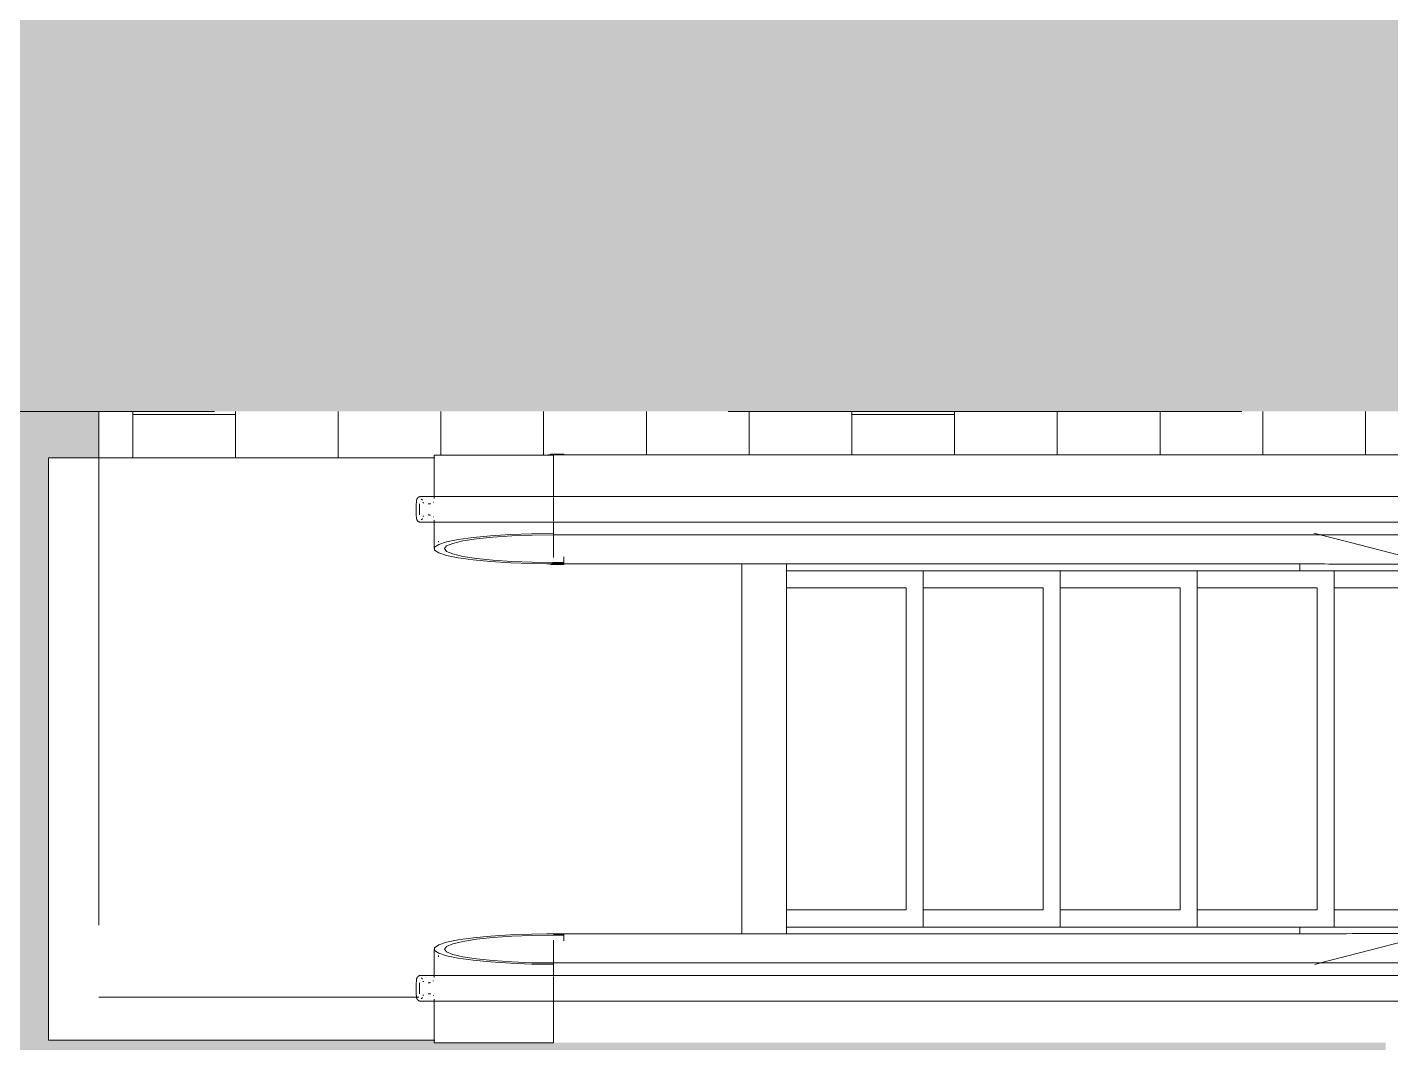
# Model space of a CAD drawing. Header units: metres. Extents: x -201 to 705, y -63 to 42.
# Drawn here: x 380.778 to 384.759, y -16.633 to -13.669 of the extents above; entities that cross this region are included whole.
import ezdxf

# ---------------------------------------------------------------- set-up
doc = ezdxf.new("R2010")
doc.units = ezdxf.units.M
doc.linetypes.add('Dash', pattern=[3, 1.5, -1.5])
for name, color, linetype, lineweight in [('A_AREA', 7, 'Continuous', 9), ('A_HATCH', 7, 'Continuous', 9), ('A_RC', 7, 'Continuous', 9), ('G-PLANOTM', 7, 'Continuous', 9)]:
    doc.layers.add(name, color=color, linetype=linetype, lineweight=lineweight)

# ---------------------------------------------------------------- blocks, each defined once
blk = doc.blocks.new('D1010_30_Yürüyen Merdiven_1802mm - 4 Basamak - 18_02m - Yürüyen Merdiven_1802mm - 4 Basamak - 18_02m-V137-_7_76 _10_76_ BİLET HOLÜ _FFL__ANAHTAR PLAN')
at = {"layer": 'G-PLANOTM'}
for p, q in [((-0.82, -15.6784), (-0.82, -16.0308)), ((-0.77, -16.0308), (-0.77, -15.6809)), ((0.17, -15.6809), (0.17, -16.0308)), ((0.22, -16.0308), (0.22, -15.6784)), ((-0.9249, -16.5336), (-0.9249, -15.7557)), ((0.3249, -15.7557), (0.3249, -16.5336)), ((-1.1579, -16.5336), (-1.1579, -15.7702)), ((-0.82, -16.0308), (-0.82, -16.4308)), ((-0.82, -16.0308), (-0.77, -16.0308)), ((-0.77, -16.0308), (0.17, -16.0308)), ((0.17, -16.0308), (0.22, -16.0308)), ((0.22, -16.4308), (0.22, -16.0308)), ((-0.77, -16.4308), (-0.77, -16.0809)), ((-0.77, -16.0809), (0.17, -16.0809)), ((0.17, -16.0809), (0.17, -16.4308)), ((-0.84, -16.1268), (-0.84, -16.1726)), ((-0.82, -16.1308), (-0.8399, -16.1308)), ((0.2399, -16.1308), (0.22, -16.1308)), ((0.24, -16.1731), (0.24, -16.1267)), ((-0.84, -16.2005), (-0.84, -16.5781)), ((0.24, -16.5781), (0.24, -16.2005)), ((0.22, -16.4308), (-0.82, -16.4308)), ((-0.82, -16.4308), (-0.82, -16.8308)), ((-0.82, -16.4308), (-0.77, -16.4308)), ((0.17, -16.4308), (0.22, -16.4308)), ((0.22, -16.8308), (0.22, -16.4308)), ((-0.77, -16.8308), (-0.77, -16.4809)), ((-0.77, -16.4809), (0.17, -16.4809)), ((0.17, -16.4809), (0.17, -16.8308)), ((-1.1579, -18.3109), (-1.1579, -16.5336)), ((-1.0365, -16.5336), (-1.0365, -18.3109)), ((-0.9615, -18.3109), (-0.9615, -16.5336)), ((-0.9249, -18.3109), (-0.9249, -16.5336)), ((0.3249, -16.5336), (0.3249, -18.3109)), ((0.3615, -16.5336), (0.3615, -18.3109)), ((0.4365, -18.3109), (0.4365, -16.5336)), ((-0.84, -18.2809), (-0.84, -16.5781)), ((-0.84, -16.5781), (-0.84, -18.2809)), ((0.24, -16.5781), (0.24, -18.2809)), ((0.24, -18.2809), (0.24, -16.5781)), ((0.22, -16.8308), (-0.82, -16.8308)), ((-0.82, -16.8308), (-0.82, -17.2308)), ((-0.82, -16.8308), (-0.77, -16.8308)), ((0.17, -16.8308), (0.22, -16.8308)), ((0.22, -17.2308), (0.22, -16.8308)), ((-0.77, -17.2308), (-0.77, -16.8809)), ((-0.77, -16.8809), (0.17, -16.8809)), ((0.17, -16.8809), (0.17, -17.2308)), ((0.22, -17.2308), (-0.82, -17.2308)), ((-0.82, -17.2308), (-0.82, -17.6308)), ((-0.82, -17.2308), (-0.77, -17.2308)), ((0.17, -17.2308), (0.22, -17.2308)), ((0.22, -17.6308), (0.22, -17.2308)), ((-0.77, -17.6308), (-0.77, -17.2809)), ((-0.77, -17.2809), (0.17, -17.2809)), ((0.17, -17.2809), (0.17, -17.6308)), ((0.24, -17.6308), (-0.84, -17.6308)), ((-0.82, -17.6308), (-0.77, -17.6308)), ((0.17, -17.6308), (0.22, -17.6308)), ((0.24, -17.7608), (-0.84, -17.7608)), ((0.24, -17.7608), (-0.84, -17.7608)), ((-1.1598, -18.2808), (-1.16, -18.2808)), ((-1.16, -18.2808), (-1.16, -18.2856)), ((-1.16, -18.3031), (-1.16, -18.2856)), ((-1.1585, -18.3031), (-1.16, -18.3031)), ((-1.16, -18.3084), (-1.16, -18.3031)), ((-1.16, -18.3084), (-1.16, -18.3109)), ((-1.16, -18.3084), (-1.1585, -18.3084)), ((-1.16, -18.3185), (-1.16, -18.3109)), ((-1.1585, -18.2808), (-1.1583, -18.2808)), ((-1.1585, -18.2856), (-1.1585, -18.2808)), ((-1.1585, -18.2856), (-1.1585, -18.3031)), ((-1.1585, -18.3084), (-1.1585, -18.3031)), ((-1.1585, -18.3109), (-1.1585, -18.3084)), ((-1.1585, -18.3109), (-1.1585, -18.3185)), ((-1.1582, -18.2808), (-1.158, -18.2808)), ((-1.1582, -18.3193), (-1.1582, -18.2808)), ((-1.035, -18.3109), (-1.1579, -18.3109)), ((-1.1578, -18.3109), (-1.035, -18.3109)), ((-1.1578, -18.6594), (-1.1578, -18.3109)), ((-1.035, -18.3109), (-1.0365, -18.3109)), ((-1.0365, -18.3109), (-1.035, -18.3109)), ((-1.0255, -18.3109), (-1.0333, -18.3109)), ((-1.0333, -18.3109), (-1.0255, -18.3109)), ((-1.0123, -18.3109), (-1.0255, -18.3109)), ((-1.0255, -18.3109), (-1.0123, -18.3109)), ((-0.999, -18.3109), (-1.0123, -18.3109)), ((-1.0123, -18.3109), (-0.999, -18.3109)), ((-0.9857, -18.3109), (-0.999, -18.3109)), ((-0.999, -18.3109), (-0.9724, -18.3109)), ((-0.9724, -18.3109), (-0.9857, -18.3109)), ((-0.9646, -18.3109), (-0.9724, -18.3109)), ((-0.9724, -18.3109), (-0.9646, -18.3109)), ((-0.9629, -18.3109), (-0.9299, -18.3109)), ((-0.9615, -18.3109), (-0.9629, -18.3109)), ((-0.9299, -18.3109), (-0.9629, -18.3109)), ((-0.9629, -18.3109), (-0.9615, -18.3109)), ((-0.9286, -18.3109), (-0.9249, -18.3109)), ((-0.8585, -18.3109), (-0.9249, -18.3109)), ((-0.8608, -18.3109), (-0.9249, -18.3109)), ((-0.8608, -18.2809), (-0.844, -18.2809)), ((-0.8566, -18.2808), (-0.85, -18.2808)), ((-0.8501, -18.2808), (-0.8471, -18.2808)), ((-0.844, -18.2808), (-0.85, -18.2808)), ((-0.8402, -18.2809), (-0.844, -18.2809)), ((-0.844, -18.2809), (-0.844, -18.3109)), ((-0.8421, -18.2968), (-0.842, -18.2856)), ((-0.8421, -18.3102), (-0.8421, -18.2968)), ((-0.8406, -18.302), (-0.8421, -18.2968)), ((-0.8406, -18.3183), (-0.8418, -18.3126)), ((-0.8415, -18.2808), (-0.8415, -18.3109)), ((-0.8412, -18.2808), (-0.8415, -18.2808)), ((-0.8412, -18.2808), (-0.8398, -18.2808)), ((-0.8405, -18.2856), (-0.8406, -18.302)), ((-0.8406, -18.3083), (-0.8406, -18.302)), ((-0.8406, -18.3093), (-0.8406, -18.3083)), ((-0.8403, -18.3126), (-0.839, -18.3183)), ((-0.8402, -18.3109), (-0.8402, -18.2809)), ((-0.8399, -18.2809), (-0.84, -18.2809)), ((-0.84, -18.3109), (-0.84, -18.3308)), ((-0.84, -18.3109), (-0.84, -18.3308)), ((-0.8399, -18.2809), (-0.8399, -18.3109)), ((-0.8398, -18.2808), (-0.8396, -18.2808)), ((-0.8397, -18.2808), (-0.8381, -18.2808)), ((-0.8396, -18.2808), (-0.8395, -18.2808)), ((-0.8395, -18.3193), (-0.8395, -18.2808)), ((-0.8381, -18.2808), (-0.8384, -18.2808)), ((-0.838, -18.2808), (-0.8381, -18.2808)), ((-0.838, -18.3193), (-0.838, -18.2808)), ((0.24, -18.2809), (0.2399, -18.2809)), ((0.2399, -18.3109), (0.2399, -18.2809)), ((0.24, -18.3193), (0.24, -18.2808)), ((0.24, -18.2808), (0.2415, -18.2808)), ((0.24, -18.3308), (0.24, -18.3109)), ((0.24, -18.3308), (0.24, -18.3109)), ((0.24, -18.3143), (0.24, -18.3113)), ((0.24, -18.3143), (0.24, -18.3113)), ((0.24, -18.3258), (0.24, -18.3143)), ((0.244, -18.2809), (0.2402, -18.2809)), ((0.2402, -18.2809), (0.2402, -18.3109)), ((0.2415, -18.2808), (0.2415, -18.3109)), ((0.244, -18.2808), (0.244, -18.3119)), ((0.25, -18.2808), (0.244, -18.2808)), ((0.244, -18.2809), (0.2608, -18.2809)), ((0.244, -18.3109), (0.244, -18.2809)), ((0.2471, -18.2808), (0.2501, -18.2808)), ((0.25, -18.2808), (0.2566, -18.2808)), ((0.3249, -18.3109), (0.2585, -18.3109)), ((0.3249, -18.3109), (0.2608, -18.3109)), ((0.3249, -18.3109), (0.3286, -18.3109)), ((0.3287, -18.3109), (0.3291, -18.3109)), ((0.3299, -18.3109), (0.3629, -18.3109)), ((0.3629, -18.3109), (0.3299, -18.3109)), ((0.3629, -18.3109), (0.3615, -18.3109)), ((0.3615, -18.3109), (0.3629, -18.3109)), ((0.3724, -18.3109), (0.3646, -18.3109)), ((0.3646, -18.3109), (0.3724, -18.3109)), ((0.3857, -18.3109), (0.3724, -18.3109)), ((0.3724, -18.3109), (0.399, -18.3109)), ((0.399, -18.3109), (0.3857, -18.3109)), ((0.4123, -18.3109), (0.399, -18.3109)), ((0.399, -18.3109), (0.4123, -18.3109)), ((0.4255, -18.3109), (0.4123, -18.3109)), ((0.4123, -18.3109), (0.4255, -18.3109)), ((0.4333, -18.3109), (0.4255, -18.3109)), ((0.4255, -18.3109), (0.4333, -18.3109)), ((0.435, -18.3109), (0.5578, -18.3109)), ((0.4365, -18.3109), (0.435, -18.3109)), ((0.5579, -18.3109), (0.435, -18.3109)), ((0.435, -18.3109), (0.4365, -18.3109)), ((0.5578, -18.3109), (0.5578, -18.6594)), ((-1.16, -18.3185), (-1.16, -18.3193)), ((-1.1585, -18.3193), (-1.16, -18.3193)), ((-1.16, -18.3193), (-1.1598, -18.3193)), ((-1.1585, -18.3193), (-1.1585, -18.3185)), ((-1.1583, -18.3193), (-1.1585, -18.3193)), ((-1.158, -18.3193), (-1.1582, -18.3193)), ((-1.158, -18.3193), (-1.158, -18.3258)), ((-0.8398, -18.3193), (-0.8412, -18.3193)), ((-0.84, -18.3258), (-0.84, -18.3193)), ((-0.8396, -18.3193), (-0.8398, -18.3193)), ((-0.8395, -18.3193), (-0.8396, -18.3193)), ((-0.8381, -18.3193), (-0.8385, -18.3193)), ((-0.8384, -18.3193), (-0.8381, -18.3193)), ((-0.8381, -18.3193), (-0.838, -18.3193)), ((0.24, -18.3193), (0.24, -18.3258)), ((-1.1578, -18.6594), (-1.0305, -18.6594)), ((-1.15, -18.6573), (-1.15, -19.7858)), ((-0.9674, -18.6594), (-0.8845, -18.6594)), ((-0.9068, -18.6468), (-0.9035, -18.6468)), ((0.2845, -18.6594), (0.3674, -18.6594)), ((0.3035, -18.6468), (0.3068, -18.6468)), ((0.4305, -18.6594), (0.5578, -18.6594)), ((0.55, -19.7858), (0.55, -18.6573)), ((-1.0185, -18.6907), (-1.0185, -18.6897)), ((-1.0149, -18.7019), (-0.9829, -18.7019)), ((0.3794, -18.6907), (0.3794, -18.6897)), ((0.3829, -18.7019), (0.4149, -18.7019)), ((-1.15, -19.7858), (0.55, -19.7858))]:
    blk.add_line(p, q, dxfattribs=at)
at = {"layer": 'G-PLANOTM', "flags": 128}
for points in [[(-0.9299, -16.0904), (-0.9211, -16.0559), (-0.9045, -15.9914), (-0.8879, -15.9269), (-0.8713, -15.8626), (-0.8548, -15.7984), (-0.8382, -15.7343)], [(0.2382, -15.7343), (0.2548, -15.7984), (0.2713, -15.8626), (0.2879, -15.9269), (0.3045, -15.9914), (0.3211, -16.0559), (0.3291, -16.0871)], [(-1.0365, -16.5336), (-1.0365, -16.469), (-1.0365, -16.4046), (-1.0365, -16.3403), (-1.0365, -16.2763), (-1.0365, -16.2128), (-1.0365, -16.1498), (-1.0365, -16.0873), (-1.0365, -16.0256), (-1.0365, -15.9647), (-1.0365, -15.9048), (-1.0365, -15.8458), (-1.0365, -15.7883)], [(-0.9615, -15.7883), (-0.9615, -15.8462), (-0.9615, -15.9052), (-0.9615, -15.9651), (-0.9615, -16.026), (-0.9615, -16.0878), (-0.9615, -16.1502), (-0.9615, -16.2132), (-0.9615, -16.2768), (-0.9615, -16.3407), (-0.9615, -16.405), (-0.9615, -16.4695), (-0.9615, -16.5336)], [(0.3615, -16.5336), (0.3615, -16.469), (0.3615, -16.4046), (0.3615, -16.3403), (0.3615, -16.2763), (0.3615, -16.2128), (0.3615, -16.1498), (0.3615, -16.0873), (0.3615, -16.0256), (0.3615, -15.9647), (0.3615, -15.9048), (0.3615, -15.8458), (0.3615, -15.7883)], [(0.4365, -15.7883), (0.4365, -15.8462), (0.4365, -15.9052), (0.4365, -15.9651), (0.4365, -16.026), (0.4365, -16.0878), (0.4365, -16.1502), (0.4365, -16.2132), (0.4365, -16.2768), (0.4365, -16.3407), (0.4365, -16.405), (0.4365, -16.4695), (0.4365, -16.5336)], [(-1.0365, -18.3109), (-1.0365, -18.3264), (-1.0365, -18.3419), (-1.0365, -18.3573), (-1.0365, -18.3727), (-1.0365, -18.388), (-1.0365, -18.4031), (-1.0365, -18.4181), (-1.0365, -18.4329), (-1.0365, -18.4475), (-1.0365, -18.4619), (-1.0365, -18.4761), (-1.0365, -18.49), (-1.0365, -18.5036), (-1.0365, -18.5169), (-1.0365, -18.5299), (-1.0365, -18.5425), (-1.0365, -18.5548), (-1.0365, -18.5667), (-1.0365, -18.5781), (-1.0365, -18.5891), (-1.0365, -18.5997), (-1.0365, -18.6098), (-1.0365, -18.6195), (-1.0365, -18.6286), (-1.0365, -18.6373), (-1.0365, -18.6454), (-1.0365, -18.653), (-1.0365, -18.66), (-1.0365, -18.6665), (-1.0365, -18.6724), (-1.0365, -18.6777), (-1.0365, -18.6825), (-1.0365, -18.6866), (-1.0365, -18.6902), (-1.0365, -18.6931), (-1.0365, -18.6955), (-1.0365, -18.6972), (-1.0365, -18.6983), (-1.0365, -18.6987), (-1.0365, -18.6988)], [(-0.9615, -18.6988), (-0.9615, -18.6985), (-0.9615, -18.6975), (-0.9615, -18.696), (-0.9615, -18.6938), (-0.9615, -18.691), (-0.9615, -18.6877), (-0.9615, -18.6837), (-0.9615, -18.6791), (-0.9615, -18.6739), (-0.9615, -18.6682), (-0.9615, -18.6618), (-0.9615, -18.6549), (-0.9615, -18.6475), (-0.9615, -18.6395), (-0.9615, -18.631), (-0.9615, -18.622), (-0.9615, -18.6125), (-0.9615, -18.6025), (-0.9615, -18.592), (-0.9615, -18.5811), (-0.9615, -18.5698), (-0.9615, -18.558), (-0.9615, -18.5459), (-0.9615, -18.5334), (-0.9615, -18.5205), (-0.9615, -18.5072), (-0.9615, -18.4937), (-0.9615, -18.4799), (-0.9615, -18.4658), (-0.9615, -18.4514), (-0.9615, -18.4369), (-0.9615, -18.4221), (-0.9615, -18.4072), (-0.9615, -18.3921), (-0.9615, -18.3768), (-0.9615, -18.3615), (-0.9615, -18.3461), (-0.9615, -18.3306), (-0.9615, -18.3151), (-0.9615, -18.3109)], [(-0.9287, -18.3109), (-0.928, -18.3749), (-0.9257, -18.4368), (-0.9221, -18.4944), (-0.9172, -18.5457), (-0.9111, -18.589), (-0.9042, -18.6229), (-0.8966, -18.6461), (-0.8886, -18.6579), (-0.8804, -18.6579), (-0.8724, -18.6461), (-0.8647, -18.6229), (-0.8578, -18.589), (-0.8518, -18.5457), (-0.8469, -18.4944), (-0.8432, -18.4368), (-0.841, -18.3749), (-0.8402, -18.3109)], [(-0.844, -18.3109), (-0.8448, -18.373), (-0.8471, -18.4328), (-0.8508, -18.4878), (-0.8559, -18.5361), (-0.862, -18.5757), (-0.869, -18.6052), (-0.8766, -18.6233), (-0.8845, -18.6294), (-0.8924, -18.6233), (-0.8999, -18.6052), (-0.9069, -18.5757), (-0.9131, -18.5361), (-0.9181, -18.4878), (-0.9218, -18.4328), (-0.9241, -18.373), (-0.9249, -18.3109)], [(-0.8421, -18.3102), (-0.8415, -18.3099), (-0.841, -18.3096), (-0.8406, -18.3093)], [(-0.8418, -18.3126), (-0.842, -18.3119), (-0.8421, -18.3111), (-0.8421, -18.3102)], [(-0.842, -18.2856), (-0.842, -18.2843), (-0.8419, -18.2831), (-0.8418, -18.2822), (-0.8416, -18.2814), (-0.8415, -18.2809), (-0.8413, -18.2808)], [(-0.8406, -18.3093), (-0.8406, -18.3102), (-0.8405, -18.3112), (-0.8404, -18.3119), (-0.8403, -18.3126)], [(-0.8397, -18.2808), (-0.8399, -18.2809), (-0.8401, -18.2814), (-0.8403, -18.2822), (-0.8404, -18.2831), (-0.8405, -18.2843), (-0.8405, -18.2856)], [(0.2402, -18.3109), (0.241, -18.3749), (0.2432, -18.4368), (0.2469, -18.4944), (0.2518, -18.5457), (0.2578, -18.589), (0.2647, -18.6229), (0.2724, -18.6461), (0.2804, -18.6579), (0.2886, -18.6579), (0.2966, -18.6461), (0.3042, -18.6229), (0.3111, -18.589), (0.3172, -18.5457), (0.3221, -18.4944), (0.3257, -18.4368), (0.328, -18.3749), (0.3287, -18.3109)], [(0.3249, -18.3109), (0.3241, -18.373), (0.3218, -18.4328), (0.3181, -18.4878), (0.3131, -18.5361), (0.3069, -18.5757), (0.2999, -18.6052), (0.2924, -18.6233), (0.2845, -18.6294), (0.2766, -18.6233), (0.269, -18.6052), (0.262, -18.5757), (0.2559, -18.5361), (0.2508, -18.4878), (0.2471, -18.4328), (0.2448, -18.373), (0.244, -18.3109)], [(0.3615, -18.3109), (0.3615, -18.3264), (0.3615, -18.3419), (0.3615, -18.3573), (0.3615, -18.3727), (0.3615, -18.388), (0.3615, -18.4031), (0.3615, -18.4181), (0.3615, -18.4329), (0.3615, -18.4475), (0.3615, -18.4619), (0.3615, -18.4761), (0.3615, -18.49), (0.3615, -18.5036), (0.3615, -18.5169), (0.3615, -18.5299), (0.3615, -18.5425), (0.3615, -18.5548), (0.3615, -18.5667), (0.3615, -18.5781), (0.3615, -18.5891), (0.3615, -18.5997), (0.3615, -18.6098), (0.3615, -18.6195), (0.3615, -18.6286), (0.3615, -18.6373), (0.3615, -18.6454), (0.3615, -18.653), (0.3615, -18.66), (0.3615, -18.6665), (0.3615, -18.6724), (0.3615, -18.6777), (0.3615, -18.6825), (0.3615, -18.6866), (0.3615, -18.6902), (0.3615, -18.6931), (0.3615, -18.6955), (0.3615, -18.6972), (0.3615, -18.6983), (0.3615, -18.6987), (0.3615, -18.6988)], [(0.4365, -18.6988), (0.4365, -18.6985), (0.4365, -18.6975), (0.4365, -18.696), (0.4365, -18.6938), (0.4365, -18.691), (0.4365, -18.6877), (0.4365, -18.6837), (0.4365, -18.6791), (0.4365, -18.6739), (0.4365, -18.6682), (0.4365, -18.6618), (0.4365, -18.6549), (0.4365, -18.6475), (0.4365, -18.6395), (0.4365, -18.631), (0.4365, -18.622), (0.4365, -18.6125), (0.4365, -18.6025), (0.4365, -18.592), (0.4365, -18.5811), (0.4365, -18.5698), (0.4365, -18.558), (0.4365, -18.5459), (0.4365, -18.5334), (0.4365, -18.5205), (0.4365, -18.5072), (0.4365, -18.4937), (0.4365, -18.4799), (0.4365, -18.4658), (0.4365, -18.4514), (0.4365, -18.4369), (0.4365, -18.4221), (0.4365, -18.4072), (0.4365, -18.3921), (0.4365, -18.3768), (0.4365, -18.3615), (0.4365, -18.3461), (0.4365, -18.3306), (0.4365, -18.3151), (0.4365, -18.3109)], [(-0.84, -18.3193), (-0.8402, -18.3192), (-0.8404, -18.3188), (-0.8406, -18.3183)], [(-0.839, -18.3183), (-0.8389, -18.3188), (-0.8387, -18.3192), (-0.8385, -18.3193)], [(-1.0365, -18.6988), (-1.0365, -18.6985), (-1.0365, -18.6975), (-1.0365, -18.696), (-1.0365, -18.6938), (-1.0365, -18.691), (-1.0365, -18.6877), (-1.0365, -18.6837), (-1.0365, -18.6791), (-1.0365, -18.6739), (-1.0365, -18.6682), (-1.0365, -18.6618)], [(-1.0202, -18.6614), (-1.0202, -18.6619), (-1.0202, -18.6619)], [(-1.0201, -18.6625), (-1.0201, -18.6624), (-1.0201, -18.6623), (-1.0201, -18.6622), (-1.0201, -18.6622), (-1.0202, -18.6621), (-1.0202, -18.662), (-1.0202, -18.6619)], [(-1.0149, -18.6764), (-1.0149, -18.6756), (-1.0149, -18.6748), (-1.015, -18.674), (-1.0151, -18.6732), (-1.0153, -18.6724), (-1.0154, -18.6716), (-1.0156, -18.6709), (-1.0159, -18.6701)], [(-0.982, -18.6705), (-0.9822, -18.6713), (-0.9824, -18.672), (-0.9825, -18.6728), (-0.9827, -18.6736), (-0.9828, -18.6744), (-0.9828, -18.6752), (-0.9829, -18.676), (-0.9829, -18.6764)], [(-0.9776, -18.6614), (-0.9776, -18.6619), (-0.9776, -18.6619)], [(-0.9776, -18.6619), (-0.9776, -18.662), (-0.9776, -18.6621), (-0.9776, -18.6622), (-0.9776, -18.6623), (-0.9776, -18.6624), (-0.9776, -18.6625)], [(-0.9615, -18.66), (-0.9615, -18.6665), (-0.9615, -18.6724), (-0.9615, -18.6777), (-0.9615, -18.6825), (-0.9615, -18.6866), (-0.9615, -18.6902), (-0.9615, -18.6931), (-0.9615, -18.6955), (-0.9615, -18.6972), (-0.9615, -18.6983), (-0.9615, -18.6987), (-0.9615, -18.6988)], [(0.3615, -18.6988), (0.3615, -18.6985), (0.3615, -18.6975), (0.3615, -18.696), (0.3615, -18.6938), (0.3615, -18.691), (0.3615, -18.6877), (0.3615, -18.6837), (0.3615, -18.6791), (0.3615, -18.6739), (0.3615, -18.6682), (0.3615, -18.6618)], [(0.3776, -18.6614), (0.3776, -18.6619), (0.3776, -18.6619)], [(0.3777, -18.6625), (0.3776, -18.6624), (0.3776, -18.6623), (0.3776, -18.6622), (0.3776, -18.6622), (0.3776, -18.6621), (0.3776, -18.662), (0.3776, -18.6619)], [(0.3829, -18.6764), (0.3828, -18.6756), (0.3828, -18.6748), (0.3827, -18.674), (0.3826, -18.6732), (0.3825, -18.6724), (0.3823, -18.6716), (0.3821, -18.6709), (0.3819, -18.6701)], [(0.4158, -18.6705), (0.4155, -18.6713), (0.4153, -18.672), (0.4152, -18.6728), (0.4151, -18.6736), (0.415, -18.6744), (0.4149, -18.6752), (0.4149, -18.676), (0.4149, -18.6764)], [(0.4202, -18.6619), (0.4202, -18.662), (0.4202, -18.6621), (0.4201, -18.6622), (0.4201, -18.6623), (0.4201, -18.6624), (0.4201, -18.6625)], [(0.4202, -18.6614), (0.4202, -18.6619), (0.4202, -18.6619)], [(0.4365, -18.66), (0.4365, -18.6665), (0.4365, -18.6724), (0.4365, -18.6777), (0.4365, -18.6825), (0.4365, -18.6866), (0.4365, -18.6902), (0.4365, -18.6931), (0.4365, -18.6955), (0.4365, -18.6972), (0.4365, -18.6983), (0.4365, -18.6987), (0.4365, -18.6988)], [(-1.0255, -18.7107), (-1.026, -18.7107), (-1.0265, -18.7106), (-1.027, -18.7105), (-1.0274, -18.7104), (-1.0279, -18.7103), (-1.0284, -18.7101), (-1.0288, -18.71), (-1.0293, -18.7098), (-1.0297, -18.7096), (-1.0301, -18.7094), (-1.0305, -18.7091), (-1.0309, -18.7089), (-1.0313, -18.7086), (-1.0317, -18.7083), (-1.0321, -18.708), (-1.0325, -18.7077), (-1.0328, -18.7074), (-1.0332, -18.7071), (-1.0335, -18.7067), (-1.0338, -18.7063), (-1.0341, -18.706), (-1.0344, -18.7056), (-1.0346, -18.7052), (-1.0349, -18.7048), (-1.0351, -18.7043), (-1.0353, -18.7039), (-1.0355, -18.7035), (-1.0357, -18.703), (-1.0359, -18.7026), (-1.036, -18.7021), (-1.0361, -18.7016), (-1.0362, -18.7012), (-1.0363, -18.7007), (-1.0364, -18.7002), (-1.0364, -18.6998), (-1.0365, -18.6993), (-1.0365, -18.6988), (-1.0365, -18.6988)], [(-1.0256, -18.6932), (-1.0257, -18.6933), (-1.0259, -18.6933), (-1.0261, -18.6934), (-1.0262, -18.6935), (-1.0264, -18.6936), (-1.0265, -18.6937), (-1.0267, -18.6938), (-1.0268, -18.6939), (-1.027, -18.694), (-1.0271, -18.6941), (-1.0272, -18.6943), (-1.0273, -18.6944), (-1.0275, -18.6945), (-1.0276, -18.6947), (-1.0277, -18.6948), (-1.0278, -18.695), (-1.0279, -18.6951), (-1.028, -18.6953), (-1.028, -18.6954), (-1.0281, -18.6956), (-1.0282, -18.6958), (-1.0282, -18.6959), (-1.0283, -18.6961), (-1.0283, -18.6963), (-1.0284, -18.6965), (-1.0284, -18.6966), (-1.0284, -18.6968), (-1.0285, -18.697), (-1.0285, -18.6972), (-1.0285, -18.6974), (-1.0285, -18.6974)], [(-0.999, -18.7119), (-1.011, -18.7117), (-1.023, -18.7109), (-1.0255, -18.7107)], [(-1.0185, -18.691), (-1.0185, -18.691), (-1.0185, -18.6911), (-1.0185, -18.6912), (-1.0185, -18.6913), (-1.0186, -18.6913), (-1.0186, -18.6914), (-1.0186, -18.6915), (-1.0186, -18.6916), (-1.0186, -18.6916), (-1.0187, -18.6917), (-1.0187, -18.6918), (-1.0187, -18.6919), (-1.0188, -18.6919), (-1.0188, -18.692), (-1.0189, -18.6921), (-1.0189, -18.6921), (-1.019, -18.6922), (-1.019, -18.6922)], [(-1.0185, -18.6905), (-1.0185, -18.6909), (-1.0185, -18.691)], [(-0.9724, -18.7107), (-0.9844, -18.7115), (-0.9964, -18.7119), (-0.999, -18.7119)], [(-0.9794, -18.6894), (-0.9794, -18.6905), (-0.9794, -18.6909), (-0.9794, -18.691)], [(-0.9789, -18.6923), (-0.979, -18.6923), (-0.979, -18.6922), (-0.9791, -18.6921), (-0.9791, -18.6921), (-0.9791, -18.692), (-0.9792, -18.6919), (-0.9792, -18.6919), (-0.9793, -18.6918), (-0.9793, -18.6917), (-0.9793, -18.6917), (-0.9793, -18.6916), (-0.9794, -18.6915), (-0.9794, -18.6914), (-0.9794, -18.6914), (-0.9794, -18.6913), (-0.9794, -18.6912), (-0.9794, -18.6911), (-0.9794, -18.6911), (-0.9794, -18.691), (-0.9794, -18.691)], [(-0.9695, -18.6974), (-0.9695, -18.6972), (-0.9695, -18.697), (-0.9695, -18.6969), (-0.9695, -18.6967), (-0.9696, -18.6965), (-0.9696, -18.6963), (-0.9697, -18.6962), (-0.9697, -18.696), (-0.9698, -18.6958), (-0.9698, -18.6956), (-0.9699, -18.6955), (-0.97, -18.6953), (-0.9701, -18.6952), (-0.9702, -18.695), (-0.9703, -18.6949), (-0.9704, -18.6947), (-0.9705, -18.6946), (-0.9706, -18.6944), (-0.9707, -18.6943), (-0.9708, -18.6942), (-0.971, -18.694), (-0.9711, -18.6939), (-0.9713, -18.6938), (-0.9714, -18.6937), (-0.9716, -18.6936), (-0.9717, -18.6935), (-0.9719, -18.6934), (-0.972, -18.6933), (-0.9722, -18.6933), (-0.9724, -18.6932), (-0.9725, -18.6931), (-0.9727, -18.6931)], [(-0.9615, -18.6988), (-0.9615, -18.6992), (-0.9615, -18.6997), (-0.9616, -18.7002), (-0.9616, -18.7007), (-0.9617, -18.7012), (-0.9618, -18.7016), (-0.962, -18.7021), (-0.9621, -18.7025), (-0.9623, -18.703), (-0.9624, -18.7034), (-0.9626, -18.7039), (-0.9628, -18.7043), (-0.9631, -18.7047), (-0.9633, -18.7051), (-0.9636, -18.7055), (-0.9639, -18.7059), (-0.9642, -18.7063), (-0.9645, -18.7067), (-0.9648, -18.707), (-0.9651, -18.7074), (-0.9655, -18.7077), (-0.9658, -18.708), (-0.9662, -18.7083), (-0.9666, -18.7086), (-0.967, -18.7089), (-0.9674, -18.7091), (-0.9678, -18.7094), (-0.9683, -18.7096), (-0.9687, -18.7098), (-0.9691, -18.71), (-0.9696, -18.7101), (-0.97, -18.7103), (-0.9705, -18.7104), (-0.971, -18.7105), (-0.9714, -18.7106), (-0.9719, -18.7107), (-0.9724, -18.7107), (-0.9724, -18.7107)], [(0.3724, -18.7107), (0.3719, -18.7107), (0.3715, -18.7106), (0.371, -18.7105), (0.3705, -18.7104), (0.3701, -18.7103), (0.3696, -18.7101), (0.3692, -18.71), (0.3687, -18.7098), (0.3683, -18.7096), (0.3679, -18.7094), (0.3674, -18.7091), (0.367, -18.7089), (0.3666, -18.7086), (0.3662, -18.7083), (0.3659, -18.708), (0.3655, -18.7077), (0.3651, -18.7074), (0.3648, -18.7071), (0.3645, -18.7067), (0.3642, -18.7063), (0.3639, -18.706), (0.3636, -18.7056), (0.3633, -18.7052), (0.3631, -18.7048), (0.3629, -18.7043), (0.3626, -18.7039), (0.3624, -18.7035), (0.3623, -18.703), (0.3621, -18.7026), (0.362, -18.7021), (0.3618, -18.7016), (0.3617, -18.7012), (0.3616, -18.7007), (0.3616, -18.7002), (0.3615, -18.6998), (0.3615, -18.6993), (0.3615, -18.6988), (0.3615, -18.6988)], [(0.3727, -18.6931), (0.3726, -18.6931), (0.3724, -18.6932), (0.3722, -18.6933), (0.3721, -18.6933), (0.3719, -18.6934), (0.3717, -18.6935), (0.3716, -18.6936), (0.3714, -18.6937), (0.3713, -18.6938), (0.3712, -18.6939), (0.371, -18.694), (0.3709, -18.6941), (0.3708, -18.6943), (0.3706, -18.6944), (0.3705, -18.6945), (0.3704, -18.6947), (0.3703, -18.6948), (0.3702, -18.695), (0.3701, -18.6951), (0.37, -18.6953), (0.3699, -18.6954), (0.3699, -18.6956), (0.3698, -18.6958), (0.3697, -18.6959), (0.3697, -18.6961), (0.3696, -18.6963), (0.3696, -18.6965), (0.3695, -18.6966), (0.3695, -18.6968), (0.3695, -18.697), (0.3695, -18.6972), (0.3695, -18.6974), (0.3695, -18.6974)], [(0.399, -18.7119), (0.387, -18.7117), (0.375, -18.7109), (0.3724, -18.7107)], [(0.3794, -18.691), (0.3794, -18.691), (0.3794, -18.6911), (0.3794, -18.6912), (0.3794, -18.6913), (0.3794, -18.6913), (0.3794, -18.6914), (0.3794, -18.6915), (0.3794, -18.6916), (0.3793, -18.6916), (0.3793, -18.6917), (0.3793, -18.6918), (0.3792, -18.6919), (0.3792, -18.6919), (0.3792, -18.692), (0.3791, -18.6921), (0.3791, -18.6921), (0.379, -18.6922), (0.379, -18.6922), (0.3789, -18.6923)], [(0.3794, -18.6905), (0.3794, -18.6909), (0.3794, -18.691)], [(0.4255, -18.7107), (0.4136, -18.7115), (0.4016, -18.7119), (0.399, -18.7119)], [(0.4185, -18.6894), (0.4185, -18.6905), (0.4185, -18.6909), (0.4185, -18.691)], [(0.419, -18.6922), (0.4189, -18.6921), (0.4189, -18.6921), (0.4188, -18.692), (0.4188, -18.6919), (0.4187, -18.6919), (0.4187, -18.6918), (0.4187, -18.6917), (0.4187, -18.6917), (0.4186, -18.6916), (0.4186, -18.6915), (0.4186, -18.6914), (0.4186, -18.6914), (0.4185, -18.6913), (0.4185, -18.6912), (0.4185, -18.6911), (0.4185, -18.6911), (0.4185, -18.691), (0.4185, -18.691)], [(0.4365, -18.6988), (0.4365, -18.6992), (0.4364, -18.6997), (0.4364, -18.7002), (0.4363, -18.7007), (0.4362, -18.7012), (0.4361, -18.7016), (0.436, -18.7021), (0.4359, -18.7025), (0.4357, -18.703), (0.4355, -18.7034), (0.4353, -18.7039), (0.4351, -18.7043), (0.4349, -18.7047), (0.4347, -18.7051), (0.4344, -18.7055), (0.4341, -18.7059), (0.4338, -18.7063), (0.4335, -18.7067), (0.4332, -18.707), (0.4328, -18.7074), (0.4325, -18.7077), (0.4321, -18.708), (0.4318, -18.7083), (0.4314, -18.7086), (0.431, -18.7089), (0.4306, -18.7091), (0.4301, -18.7094), (0.4297, -18.7096), (0.4293, -18.7098), (0.4288, -18.71), (0.4284, -18.7101), (0.4279, -18.7103), (0.4275, -18.7104), (0.427, -18.7105), (0.4265, -18.7106), (0.426, -18.7107), (0.4256, -18.7107), (0.4255, -18.7107)], [(0.4285, -18.6974), (0.4285, -18.6972), (0.4285, -18.697), (0.4285, -18.6969), (0.4284, -18.6967), (0.4284, -18.6965), (0.4284, -18.6963), (0.4283, -18.6962), (0.4283, -18.696), (0.4282, -18.6958), (0.4281, -18.6956), (0.4281, -18.6955), (0.428, -18.6953), (0.4279, -18.6952), (0.4278, -18.695), (0.4277, -18.6949), (0.4276, -18.6947), (0.4275, -18.6946), (0.4274, -18.6944), (0.4272, -18.6943), (0.4271, -18.6942), (0.427, -18.694), (0.4269, -18.6939), (0.4267, -18.6938), (0.4266, -18.6937), (0.4264, -18.6936), (0.4263, -18.6935), (0.4261, -18.6934), (0.4259, -18.6933), (0.4258, -18.6933), (0.4256, -18.6932)]]:
    blk.add_lwpolyline(points, dxfattribs=at)
at = {"layer": 'G-PLANOTM'}
for centre, start, end in [((-1.153, -18.3258), 180, 195), ((-0.845, -18.3258), 345, 0), ((0.245, -18.3258), 180, 214.1797), ((0.245, -18.3258), 180, 195)]:
    blk.add_arc(centre, 0.005, start, end, dxfattribs=at)
for points, knots in [([(-0.84, -16.2024), (-0.8399, -16.1322), (-0.8395, -15.9706), (-0.8387, -15.8177), (-0.8382, -15.7343)], [-0.5833333, -0.5833333, -0.5833333, -0.5833333, -0.3333333, 0, 0, 0, 0]), ([(0.2382, -15.7343), (0.2387, -15.8177), (0.2395, -15.9706), (0.2399, -16.1322), (0.24, -16.2024)], [-1, -1, -1, -1, -0.6666667, -0.4166667, -0.4166667, -0.4166667, -0.4166667])]:
    blk.add_open_spline(points, degree=3, knots=knots, dxfattribs=at)
for points in [[(-0.8401, -16.3314), (-0.8401, -16.3258), (-0.8401, -16.3201), (-0.8401, -16.3145)], [(0.2401, -16.3145), (0.2401, -16.3201), (0.2401, -16.3258), (0.2401, -16.3314)], [(-0.8401, -16.4615), (-0.8401, -16.4547), (-0.8401, -16.448), (-0.8401, -16.4412)], [(0.2401, -16.4412), (0.2401, -16.448), (0.2401, -16.4547), (0.2401, -16.4615)]]:
    blk.add_open_spline(points, degree=3, dxfattribs=at)

msp = doc.modelspace()

# ---------------------------------------------------------------- hatches: boundary and pattern name
at = {"layer": 'A_AREA', "true_color": 0xc7ebcc}
h = msp.add_hatch(color=254, dxfattribs=at)
h.paths.add_polyline_path([(354.5389, -20.7), (357.8356, -20.7), (357.8356, -20.52), (366.2745, -20.52), (366.2745, -19.7), (367.2245, -19.7), (367.2245, -19.6612), (367.2473, -19.6612), (367.2473, -19.7), (368.6745, -19.7), (368.6745, -20.52), (380.8395, -20.52), (380.8395, -18.825), (381.9674, -18.825), (381.9674, -18.8172), (384.7445, -18.814), (384.7445, -16.6329), (381.9674, -16.6327), (381.9674, -16.625), (380.8395, -16.625), (380.8395, -14.925), (380.9867, -14.925), (380.9867, -14.79), (378.6745, -14.79), (378.6745, -12.25), (377.0745, -12.25), (377.0745, -11.55), (370.1745, -11.55), (370.1745, -12.25), (368.6745, -12.25), (368.6698, -11.55), (361.1745, -11.55), (361.1745, -11.5888), (361.1517, -11.5888), (361.1517, -11.55), (360.1745, -11.55), (360.1745, -12.25), (358.6745, -12.25), (358.6745, -11.35), (359.9745, -11.3484), (359.9745, -5.65), (358.6745, -5.65), (358.6745, -5.2), (358.4534, -5.2), (358.4534, -5.6845), (358.4344, -5.7036), (358.4104, -5.7036), (358.3812, -5.6845), (358.2748, -5.5492), (358.2693, -5.5258), (358.2673, -5.427), (358.2184, -5.4946), (358.2058, -5.4916), (358.1959, -5.4796), (358.1969, -5.4719), (358.2693, -5.3585), (358.2693, -5.2146), (357.6978, -5.2091), (357.6978, -5.2), (357.5534, -5.2), (357.5534, -5.6845), (357.5344, -5.7036), (357.5104, -5.7036), (357.4812, -5.6845), (357.3748, -5.5492), (357.3693, -5.5085), (357.3673, -5.427), (357.3184, -5.4946), (357.3058, -5.4916), (357.2959, -5.4796), (357.2969, -5.4719), (357.3693, -5.3585), (357.3693, -5.2146), (356.7978, -5.2091), (356.7978, -5.2), (356.6534, -5.2), (356.6534, -5.6845), (356.6344, -5.7036), (356.6104, -5.7036), (356.5812, -5.6845), (356.4748, -5.5492), (356.4693, -5.5258), (356.4673, -5.427), (356.4184, -5.4946), (356.4058, -5.4916), (356.3959, -5.4796), (356.3969, -5.4719), (356.4693, -5.3585), (356.4693, -5.2146), (355.8978, -5.2091), (355.8978, -5.2), (355.7534, -5.2), (355.7534, -5.6845), (355.7344, -5.7036), (355.7104, -5.7036), (355.6812, -5.6845), (355.5748, -5.5492), (355.5693, -5.5258), (355.5673, -5.427), (355.5184, -5.4946), (355.5058, -5.4916), (355.4959, -5.4796), (355.4969, -5.4719), (355.5693, -5.3585), (355.5693, -5.2146), (354.9978, -5.2091), (354.9978, -5.2), (354.8534, -5.2), (354.8523, -5.6857), (354.8344, -5.7036), (354.8104, -5.7036), (354.7812, -5.6845), (354.6748, -5.5492), (354.6693, -5.5258), (354.6673, -5.427), (354.6184, -5.4946), (354.6058, -5.4916), (354.5959, -5.4796), (354.5969, -5.4719), (354.6693, -5.3585), (354.6693, -5.2146), (354.0978, -5.2091), (354.0978, -5.2), (353.9534, -5.2057), (353.9534, -5.6845), (353.9344, -5.7036), (353.9104, -5.7036), (353.8812, -5.6845), (353.7748, -5.5492), (353.7693, -5.5258), (353.7673, -5.427), (353.7184, -5.4946), (353.7058, -5.4916), (353.6959, -5.4796), (353.6969, -5.4719), (353.7693, -5.3585), (353.7693, -5.2146), (353.1978, -5.2091), (353.1978, -5.2), (353.0534, -5.2057), (353.0534, -5.6845), (353.0344, -5.7036), (353.0104, -5.7036), (352.9812, -5.6845), (352.8748, -5.5492), (352.8693, -5.5258), (352.8673, -5.427), (352.8184, -5.4946), (352.8058, -5.4916), (352.7959, -5.4796), (352.7969, -5.4719), (352.8693, -5.3506), (352.8693, -5.2146), (352.2978, -5.2091), (352.2978, -5.2), (352.1534, -5.2057), (352.1534, -5.6845), (352.1344, -5.7036), (352.1104, -5.7036), (352.0812, -5.6845), (351.9748, -5.5492), (351.9693, -5.5258), (351.9673, -5.427), (351.9184, -5.4946), (351.9058, -5.4916), (351.8959, -5.4796), (351.8969, -5.4719), (351.9693, -5.3585), (351.9693, -5.2146), (351.3978, -5.2091), (351.3978, -5.2), (351.2534, -5.2057), (351.2534, -5.6845), (351.2344, -5.7036), (351.2104, -5.7036), (351.1812, -5.6845), (351.0748, -5.5492), (351.0693, -5.5258), (351.0673, -5.427), (351.0184, -5.4946), (351.0058, -5.4916), (350.9959, -5.4796), (350.9969, -5.4719), (351.0693, -5.3585), (351.0693, -5.2146), (350.4978, -5.2091), (350.4978, -5.2), (350.1745, -5.2), (350.1745, -5.65), (348.6745, -5.65), (348.6745, -5.2), (348.3512, -5.2057), (348.3512, -5.2146), (347.7797, -5.2191), (347.7815, -5.3612), (347.8521, -5.482), (347.8432, -5.4916), (347.8275, -5.4942), (347.8206, -5.488), (347.7797, -5.4239), (347.7742, -5.5492), (347.7634, -5.5707), (347.6604, -5.6934), (347.6386, -5.7036), (347.6146, -5.7036), (347.5956, -5.6845), (347.5956, -5.2), (347.4512, -5.2057), (347.4512, -5.2146), (346.8797, -5.2191), (346.8815, -5.3612), (346.9521, -5.482), (346.9432, -5.4916), (346.9275, -5.4942), (346.9206, -5.488), (346.8797, -5.4239), (346.8742, -5.5492), (346.8634, -5.5707), (346.7604, -5.6934), (346.7386, -5.7036), (346.7146, -5.7036), (346.6956, -5.6845), (346.6956, -5.2), (346.5512, -5.2057), (346.5512, -5.2146), (345.9797, -5.2191), (345.9815, -5.3612), (346.0521, -5.482), (346.0432, -5.4916), (346.0275, -5.4942), (346.0206, -5.488), (345.9797, -5.4239), (345.9742, -5.5492), (345.9634, -5.5707), (345.8604, -5.6934), (345.8386, -5.7036), (345.8146, -5.7036), (345.7956, -5.6845), (345.7956, -5.2), (345.6512, -5.2057), (345.6512, -5.2146), (345.0797, -5.2191), (345.0815, -5.3612), (345.1521, -5.482), (345.1432, -5.4916), (345.1275, -5.4942), (345.1206, -5.488), (345.0797, -5.4239), (345.0742, -5.5492), (345.0634, -5.5707), (344.9604, -5.6934), (344.9386, -5.7036), (344.9146, -5.7036), (344.8956, -5.6845), (344.8956, -5.2), (344.7512, -5.2057), (344.7512, -5.2146), (344.1797, -5.2191), (344.1815, -5.3612), (344.2521, -5.482), (344.2432, -5.4916), (344.2275, -5.4942), (344.2206, -5.488), (344.1797, -5.4239), (344.1742, -5.5492), (344.1634, -5.5707), (344.0604, -5.6934), (344.0386, -5.7036), (344.0146, -5.7036), (343.9956, -5.6845), (343.9956, -5.2), (343.8512, -5.2057), (343.8512, -5.2146), (343.2797, -5.2191), (343.2815, -5.3612), (343.3521, -5.482), (343.3432, -5.4916), (343.3275, -5.4942), (343.3206, -5.488), (343.2797, -5.4239), (343.2742, -5.5492), (343.2634, -5.5707), (343.1604, -5.6934), (343.1386, -5.7036), (343.1146, -5.7036), (343.0956, -5.6845), (343.0956, -5.2), (342.9512, -5.2057), (342.9512, -5.2146), (342.3797, -5.2191), (342.3815, -5.3612), (342.4521, -5.482), (342.4432, -5.4916), (342.4275, -5.4942), (342.4206, -5.488), (342.3797, -5.4239), (342.3742, -5.5492), (342.3634, -5.5707), (342.2604, -5.6934), (342.2386, -5.7036), (342.2146, -5.7036), (342.1956, -5.6845), (342.1956, -5.2), (342.0512, -5.2057), (342.0512, -5.2146), (341.4797, -5.2191), (341.4815, -5.3612), (341.5521, -5.482), (341.5413, -5.4927), (341.5275, -5.4942), (341.5206, -5.488), (341.4797, -5.4239), (341.4742, -5.5492), (341.4536, -5.5823), (341.3604, -5.6934), (341.3386, -5.7036), (341.3146, -5.7036), (341.2956, -5.6845), (341.2956, -5.2), (341.1512, -5.2057), (341.1512, -5.2146), (340.5797, -5.2191), (340.5815, -5.3612), (340.6521, -5.482), (340.6432, -5.4916), (340.6275, -5.4942), (340.6206, -5.488), (340.5797, -5.4239), (340.5742, -5.5492), (340.5634, -5.5707), (340.4604, -5.6934), (340.4386, -5.7036), (340.4146, -5.7036), (340.3956, -5.6845), (340.3956, -5.2), (340.1745, -5.2), (340.1745, -5.65), (338.6745, -5.65), (338.6745, -5.2), (338.3589, -5.2), (338.3589, -5.6845), (338.3399, -5.7036), (338.3159, -5.7036), (338.2867, -5.6845), (338.1803, -5.5492), (338.1748, -5.5258), (338.1748, -5.2), (337.0064, -5.2), (337.0064, -5.6845), (336.9873, -5.7036), (336.9634, -5.7036), (336.9341, -5.6845), (336.8278, -5.5492), (336.8222, -5.5258), (336.8222, -5.2), (336.4615, -5.2), (336.4459, -5.219), (335.5554, -5.2151), (335.5466, -5.2049), (335.5466, -5.2), (335.5282, -5.2), (335.521, -5.219), (335.5194, -5.2211), (335.4984, -5.2298), (335.4906, -5.2288), (335.47, -5.2045), (335.4696, -5.2), (335.3785, -5.2048), (335.3745, -5.2412), (334.5157, -5.2412), (334.5145, -11.44), (330.1745, -11.44), (330.1745, -12.25), (310.1745, -12.25), (310.1745, -14.7), (310.3745, -14.7), (310.3745, -14.8), (311.3745, -14.8), (311.3745, -14.7), (315.3745, -14.7), (315.3745, -14.8), (316.3745, -14.8), (316.3745, -14.7), (329.8414, -14.7), (329.8414, -16.43), (329.8264, -16.43), (329.8264, -16.66), (328.6985, -16.66), (328.6985, -16.6677), (326.2708, -16.6725), (326.2714, -18.6), (326.3314, -18.6), (326.3314, -16.8), (326.6314, -16.8), (326.6314, -18.6), (329.8264, -18.6), (329.8264, -20.52), (341.1745, -20.52), (341.1745, -17.7), (341.1995, -17.7), (341.1995, -20.7), (341.2745, -20.7), (341.2745, -17.7), (347.5745, -17.7), (347.5745, -20.7), (347.6495, -20.7), (347.6495, -17.7), (347.6745, -17.7), (347.6745, -20.52), (351.472, -20.52), (351.472, -20.7), (352.8059, -20.7)])
h.paths.add_polyline_path([(384.4145, -18.65), (384.4145, -16.8), (384.7145, -16.8), (384.7145, -18.65), (384.4333, -18.65)])
h.paths.add_polyline_path([(326.6064, -18.6), (326.6064, -18.575), (326.3564, -18.575), (326.3564, -18.6)])
h.paths.add_polyline_path([(384.4395, -18.575), (384.6895, -18.575), (384.6895, -18.5277), (384.4395, -18.5277), (384.4395, -18.5724)])
h.paths.add_polyline_path([(326.3564, -18.525), (326.6064, -18.525), (326.6064, -18.475), (326.3564, -18.475)])
h.paths.add_polyline_path([(384.6895, -18.4777), (384.6895, -18.4305), (384.4395, -18.4305), (384.4395, -18.4777)])
h.paths.add_polyline_path([(326.6064, -18.425), (326.6064, -18.375), (326.3564, -18.375), (326.3564, -18.425)])
h.paths.add_polyline_path([(384.4395, -18.3805), (384.6895, -18.3805), (384.6895, -18.3333), (384.4395, -18.3333)])
h.paths.add_polyline_path([(326.3564, -18.325), (326.6064, -18.325), (326.6064, -18.275), (326.3564, -18.275)])
h.paths.add_polyline_path([(384.6895, -18.2833), (384.6895, -18.2361), (384.4395, -18.2361), (384.4395, -18.2833)])
h.paths.add_polyline_path([(326.5164, -18.225), (326.6064, -18.225), (326.6064, -18.175), (326.3564, -18.175), (326.3564, -18.225)])
h.paths.add_polyline_path([(384.4395, -18.1861), (384.6895, -18.1861), (384.6895, -18.1388), (384.4395, -18.1388), (384.4395, -18.1709)])
h.paths.add_polyline_path([(326.6064, -18.125), (326.6064, -18.075), (326.3564, -18.075), (326.3564, -18.125), (326.5979, -18.125)])
h.paths.add_polyline_path([(384.4395, -18.0888), (384.6895, -18.0888), (384.6874, -18.0416), (384.4395, -18.0416)])
h.paths.add_polyline_path([(326.5722, -18.025), (326.6064, -18.025), (326.6064, -17.975), (326.3564, -17.975), (326.3564, -18.025)])
h.paths.add_polyline_path([(384.4395, -17.9916), (384.6895, -17.9916), (384.6895, -17.9444), (384.4395, -17.9444), (384.4395, -17.9764)])
h.paths.add_polyline_path([(326.3564, -17.925), (326.6064, -17.925), (326.6064, -17.875), (326.3564, -17.875)])
h.paths.add_polyline_path([(381.0645, -17.9), (381.0645, -17.6), (381.0705, -17.6052), (381.0705, -17.9)])
h.paths.add_polyline_path([(381.7785, -17.9), (381.7785, -17.6), (381.7845, -17.6), (381.7845, -17.9)])
h.paths.add_polyline_path([(329.5954, -17.9), (329.5954, -17.6), (329.6014, -17.6), (329.6014, -17.9)])
h.paths.add_polyline_path([(328.8814, -17.9), (328.8814, -17.6), (328.8874, -17.605), (328.8874, -17.9)])
h.paths.add_polyline_path([(384.5413, -17.8944), (384.6895, -17.8944), (384.6895, -17.8472), (384.4395, -17.8472), (384.4395, -17.8944), (384.4598, -17.8944)])
h.paths.add_polyline_path([(326.6064, -17.825), (326.6064, -17.775), (326.3564, -17.775), (326.3564, -17.825), (326.5208, -17.825)])
h.paths.add_polyline_path([(384.4839, -17.7972), (384.6895, -17.7972), (384.6895, -17.75), (384.4395, -17.75), (384.4449, -17.7972)])
h.paths.add_polyline_path([(326.6064, -17.725), (326.6064, -17.675), (326.3564, -17.675), (326.3564, -17.725), (326.4951, -17.725)])
h.paths.add_polyline_path([(384.4395, -17.7), (384.6895, -17.7), (384.6895, -17.6527), (384.4395, -17.6527)])
h.paths.add_polyline_path([(347.491, -17.625), (346.7945, -17.625), (346.7945, -17.6), (347.5745, -17.6), (347.572, -17.625)])
h.paths.add_polyline_path([(341.4745, -17.625), (341.2745, -17.625), (341.2745, -17.6), (342.0745, -17.6), (342.0745, -17.625), (341.5413, -17.625)])
h.paths.add_polyline_path([(344.2151, -17.625), (343.6745, -17.625), (343.6745, -17.6), (344.2745, -17.6), (344.2715, -17.625), (344.2181, -17.625)])
h.paths.add_polyline_path([(344.5775, -17.625), (344.5745, -17.625), (344.5775, -17.6), (345.1945, -17.6), (345.1945, -17.625), (344.6309, -17.625)])
h.paths.add_polyline_path([(326.6064, -17.625), (326.6064, -17.575), (326.3564, -17.575), (326.3564, -17.625), (326.4694, -17.625)])
h.paths.add_polyline_path([(384.5321, -17.6027), (384.6895, -17.6027), (384.6895, -17.5555), (384.4395, -17.5555), (384.4395, -17.6027)])
h.paths.add_polyline_path([(326.3564, -17.525), (326.6064, -17.525), (326.6064, -17.475), (326.3564, -17.475)])
h.paths.add_polyline_path([(384.5562, -17.5055), (384.6895, -17.5055), (384.6895, -17.4583), (384.4395, -17.4583), (384.4395, -17.5055)])
h.paths.add_polyline_path([(326.418, -17.425), (326.6064, -17.425), (326.6064, -17.375), (326.3564, -17.375), (326.3564, -17.425)])
h.paths.add_polyline_path([(384.6895, -17.4083), (384.6895, -17.3611), (384.4395, -17.3611), (384.4395, -17.4083), (384.5803, -17.4083)])
h.paths.add_polyline_path([(326.3564, -17.325), (326.6064, -17.325), (326.6064, -17.275), (326.3564, -17.275), (326.3564, -17.2875)])
h.paths.add_polyline_path([(384.6895, -17.3111), (384.6895, -17.2638), (384.4395, -17.2638), (384.4395, -17.3111), (384.6044, -17.3111)])
h.paths.add_polyline_path([(326.6064, -17.225), (326.6064, -17.175), (326.3564, -17.175), (326.3564, -17.225), (326.3666, -17.225)])
h.paths.add_polyline_path([(384.6895, -17.2138), (384.6895, -17.1666), (384.4395, -17.1666), (384.4395, -17.2138), (384.6285, -17.2138)])
h.paths.add_polyline_path([(326.6064, -17.125), (326.6064, -17.075), (326.3564, -17.075), (326.3564, -17.125)])
h.paths.add_polyline_path([(384.6526, -17.1166), (384.6895, -17.1166), (384.6895, -17.0694), (384.4395, -17.075), (384.4395, -17.1166)])
h.paths.add_polyline_path([(326.5564, -17.025), (326.6064, -17.025), (326.6064, -16.975), (326.3564, -16.975), (326.3564, -17.025), (326.4064, -17.025)])
h.paths.add_polyline_path([(384.4395, -17.0194), (384.6895, -17.0194), (384.6884, -16.9722), (384.4395, -16.9722)])
h.paths.add_polyline_path([(326.6064, -16.925), (326.6064, -16.875), (326.3564, -16.875), (326.3564, -16.925), (326.5064, -16.925)])
h.paths.add_polyline_path([(384.5367, -16.9222), (384.6895, -16.9222), (384.6895, -16.875), (384.4395, -16.8776), (384.4395, -16.9222), (384.5153, -16.9222)])
h.paths.add_polyline_path([(348.6745, -12.25), (348.6745, -11.35), (350.1745, -11.35), (350.1745, -12.25)])
h.paths.add_polyline_path([(338.9418, -12.25), (338.6745, -12.25), (338.6745, -11.35), (340.1745, -11.35), (340.1745, -12.25), (339.7314, -12.25)])
h.paths.add_polyline_path([(330.1745, -5.56), (334.4345, -5.5583), (334.4345, -5.2), (330.1745, -5.2), (330.1745, -5.3612)])
at = {"layer": 'A_AREA', "true_color": 0xfdf5f4}
h = msp.add_hatch(color=7, dxfattribs=at)
h.paths.add_polyline_path([(418.6603, -15.85), (419.5345, -15.85), (419.5345, -15.75), (431.2045, -15.75), (431.2045, -15.55), (431.3045, -15.55), (431.3045, -14.55), (431.2045, -14.55), (431.2045, -12.25), (429.7545, -12.25), (429.7545, -12.15), (428.7545, -12.15), (428.7545, -12.25), (428.1545, -12.25), (428.1496, -12.15), (427.1545, -12.15), (427.1545, -12.25), (420.4745, -12.25), (420.4745, -12.15), (419.4745, -12.15), (419.4745, -12.25), (408.5245, -12.25), (408.5245, -12.15), (407.5245, -12.15), (407.5245, -12.25), (405.8495, -12.25), (405.8495, -9.85), (405.6995, -9.85), (405.6995, -9.75), (404.6995, -9.75), (404.6995, -9.85), (404.1995, -9.85), (404.1995, -9.75), (403.1995, -9.75), (403.1995, -9.85), (403.0495, -9.85), (403.0495, -12.25), (401.3745, -12.25), (401.3745, -12.15), (400.3745, -12.15), (400.3745, -12.25), (397.7215, -12.25), (397.7215, -12.15), (396.7215, -12.15), (396.7215, -12.25), (396.1215, -12.25), (396.1186, -12.15), (395.1215, -12.15), (395.1215, -12.25), (388.6745, -12.25), (388.6745, -11.55), (380.1745, -11.55), (380.1745, -12.25), (378.6745, -12.25), (378.6745, -14.79), (387.3245, -14.79), (387.3245, -14.75), (391.5926, -14.75), (391.5926, -14.85), (392.3926, -14.85), (392.3926, -14.75), (393.9245, -14.75), (393.9245, -15.75), (402.5745, -15.75), (402.5745, -15.85), (403.5745, -15.85), (403.5745, -15.75), (404.1745, -15.75), (404.1745, -15.85), (405.1745, -15.85), (405.1745, -15.75), (408.1745, -15.75), (408.1745, -15.85), (409.1745, -15.85), (409.1745, -15.75), (413.6845, -15.75), (413.6845, -15.85), (414.6845, -15.85), (414.6845, -15.75), (415.3245, -15.75), (415.3289, -15.85), (416.3245, -15.85), (416.3245, -15.75), (418.5345, -15.75), (418.5345, -15.85)])
h.paths.add_polyline_path([(403.3192, -12.1636), (403.2899, -12.1446), (403.1835, -12.0092), (403.178, -11.9818), (403.178, -11.3191), (403.1971, -11.3), (403.3431, -11.3), (403.3622, -11.3191), (403.3649, -11.3), (403.9337, -11.3), (403.9297, -11.342), (403.3622, -11.342), (403.3567, -12.15), (403.3431, -12.1636)])
h.paths.add_polyline_path([(404.6717, -12.1636), (404.6425, -12.1446), (404.5361, -12.0092), (404.5306, -11.9858), (404.5306, -11.342), (403.9591, -11.342), (403.9591, -11.3), (404.5306, -11.3), (404.5306, -11.3191), (404.5496, -11.3), (404.6957, -11.3), (404.7147, -11.3191), (404.7093, -12.15), (404.6957, -12.1636)])
h.paths.add_polyline_path([(405.7004, -12.1636), (405.6712, -12.1446), (405.5648, -12.0092), (405.5593, -11.9858), (405.5573, -11.887), (405.5084, -11.9546), (405.4958, -11.9516), (405.4859, -11.9396), (405.4869, -11.9319), (405.5593, -11.8185), (405.5593, -11.6746), (404.9878, -11.6691), (404.9878, -11.6365), (405.5593, -11.6319), (405.5593, -11.5157), (405.4768, -11.3804), (405.4868, -11.3683), (405.5025, -11.3658), (405.5093, -11.372), (405.5593, -11.4503), (405.5593, -11.3191), (405.5783, -11.3), (405.7244, -11.3), (405.7434, -11.3191), (405.738, -12.15), (405.7244, -12.1636)])
at = {"layer": 'A_HATCH', "true_color": 0x787878}
h = msp.add_hatch(dxfattribs=at)
h.set_pattern_fill('FP_25', color=8, style=0, pattern_type=2)
h.set_pattern_definition([(90, (404.7845, -10.1), (-2.1, 1e-16), [0.4, -1.2]), (90, (405.0845, -10.1), (-2.1, 1e-16), [0.4, -1.2]), (180, (405.0845, -9.7), (-2e-16, -1.6), [0.3, -1.8]), (90, (404.7845, -9.7), (-2.1, 1e-16), [1.2, -0.4]), (180, (405.0845, -9.7), (-2e-16, -1.6), [0.3, -1.8]), (90, (405.0845, -9.7), (-2.1, 1e-16), [1.2, -0.4]), (180, (405.3845, -9.5), (-2e-16, -1.6), [0.3, -1.8]), (90, (405.3845, -9.5), (-2.1, 1e-16), [0.6, -1]), (180, (405.3845, -8.9), (-2e-16, -1.6), [0.3, -1.8]), (180, (405.3845, -8.9), (-2e-16, -1.6), [0.3, -1.8]), (90, (405.3845, -8.9), (-2.1, 1e-16), [0.4, -1.2]), (90, (405.3845, -10.1), (-2.1, 1e-16), [0.6, -1]), (90, (405.6845, -9.5), (-2.1, 1e-16), [0.3, -1.3]), (180, (405.6845, -9.2), (-2e-16, -1.6), [0.3, -1.8]), (90, (405.6845, -9.2), (-2.1, 1e-16), [0.7, -0.9]), (90, (405.6845, -10.1), (-2.1, 1e-16), [0.6, -1]), (180, (405.6845, -9.95), (-2e-16, -1.6), [0.3, -1.8]), (90, (405.6845, -10.1), (-2.1, 1e-16), [0.25, -1.35]), (180, (405.9845, -9.85), (-2e-16, -1.6), [0.3, -1.8]), (90, (405.6845, -9.85), (-2.1, 1e-16), [1.35, -0.25]), (180, (405.9845, -9.05), (-2e-16, -1.6), [0.3, -1.8]), (90, (405.9845, -10.1), (-2.1, 1e-16), [1.6, 0]), (180, (405.0845, -8.7), (-2e-16, -1.6), [0.3, -1.8]), (90, (406.2845, -9.5), (-2.1, 1e-16), [0.7, -0.9]), (180, (406.2845, -8.8), (-2e-16, -1.6), [0.3, -1.8]), (90, (406.2845, -8.8), (-2.1, 1e-16), [0.3, -1.3]), (90, (406.2845, -10.1), (-2.1, 1e-16), [0.6, -1]), (180, (406.2845, -9.7), (-2e-16, -1.6), [0.3, -1.8]), (90, (406.2845, -10.1), (-2.1, 1e-16), [0.25, -1.35]), (90, (406.2845, -9.85), (-2.1, 1e-16), [1.35, -0.25]), (90, (404.4845, -10.1), (-2.1, 1e-16), [0.6, -1]), (90, (404.4845, -9.7), (-2.1, 1e-16), [1.2, -0.4]), (180, (404.7845, -9.6), (-2e-16, -1.6), [0.3, -1.8]), (180, (404.7845, -8.8), (-2e-16, -1.6), [0.3, -1.8]), (90, (404.1845, -10.1), (-2.1, 1e-16), [1.6, 0]), (180, (404.4845, -9), (-2e-16, -1.6), [0.3, -1.8]), (180, (404.4845, -9.5), (-2e-16, -1.6), [0.3, -1.8]), (180, (405.6845, -8.75), (-2e-16, -1.6), [0.3, -1.8]), (180, (404.4845, -10), (-2e-16, -1.6), [0.3, -1.8])])
h.paths.add_polyline_path([(385.7275, -14.925), (387.3245, -14.925), (387.3245, -14.79), (380.9867, -14.79), (380.9867, -14.925), (381.9674, -14.925), (381.9674, -14.9172), (385.6176, -14.9171), (385.6176, -14.925), (385.6299, -14.925)])

# ---------------------------------------------------------------- linework, layer by layer
at = {"layer": 'A_AREA', "linetype": 'Dash'}
for p, q in [((387.3245, -14.79), (378.6745, -14.79)), ((380.9867, -14.79), (380.9867, -16.5)), ((380.9867, -16.5), (381.9211, -16.5))]:
    msp.add_line(p, q, dxfattribs=at)
at = {"layer": 'A_RC'}
for p, q in [((380.8395, -14.925), (381.968, -14.925)), ((380.8395, -16.625), (380.8395, -14.925)), ((381.968, -16.625), (380.8395, -16.625))]:
    msp.add_line(p, q, dxfattribs=at)

# ---------------------------------------------------------------- block references
at = {"layer": 'G-PLANOTM', "rotation": 270.0000000000011}
msp.add_blockref('D1010_30_Yürüyen Merdiven_1802mm - 4 Basamak - 18_02m - Yürüyen Merdiven_1802mm - 4 Basamak - 18_02m-V137-_7_76 _10_76_ BİLET HOLÜ _FFL__ANAHTAR PLAN', (400.6253, -16.075), dxfattribs=at)

doc.saveas('drawing.dxf')
